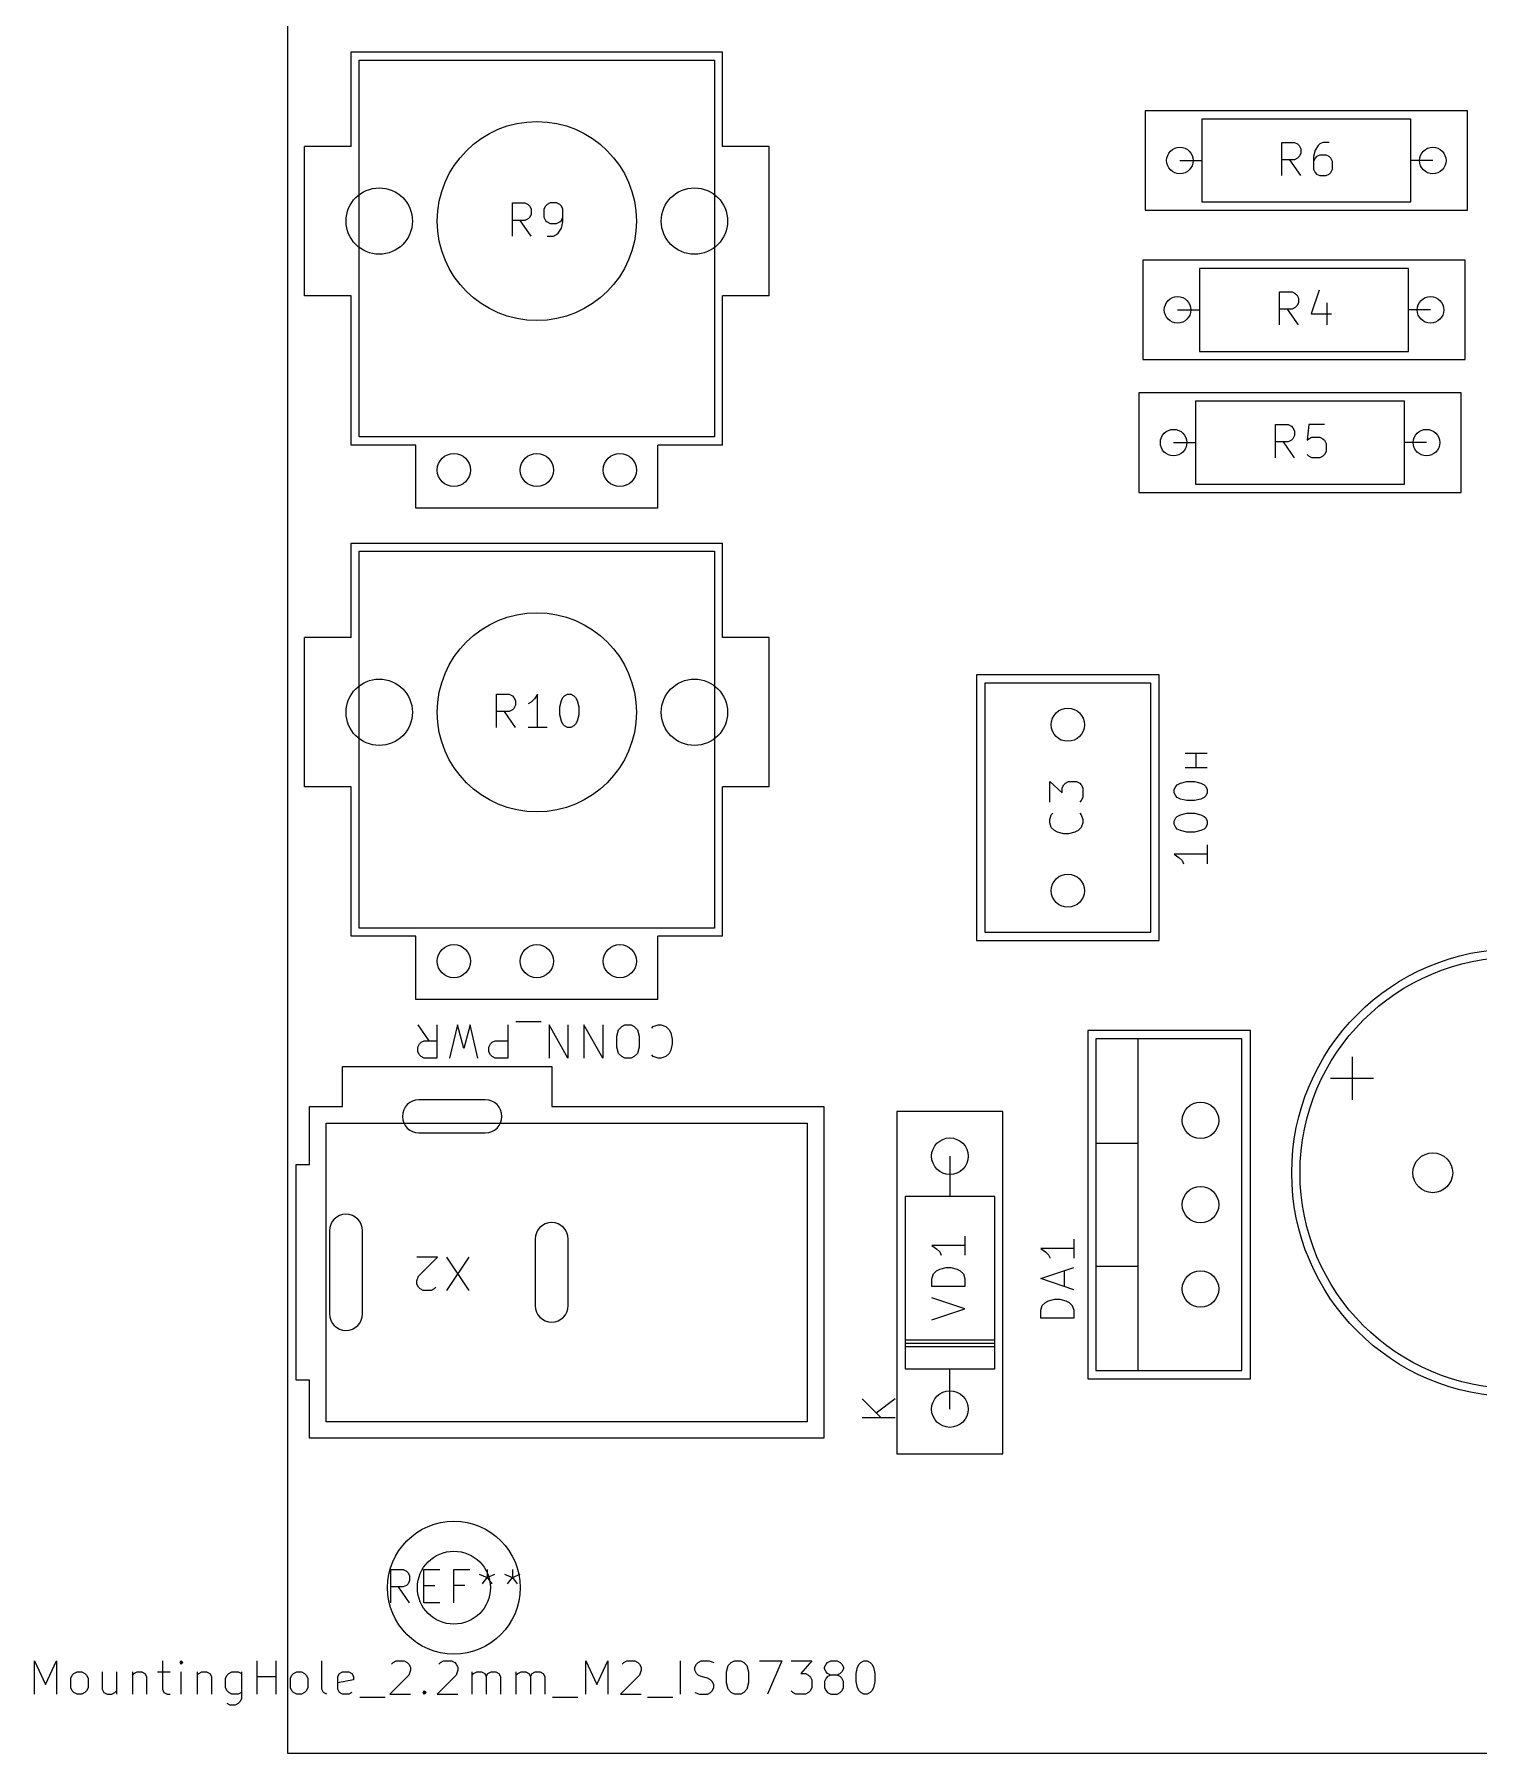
# Model space of a CAD drawing. Extents: x 112.1 to 207.4, y -185.2 to -95.2.
# Drawn here: x 112.1 to 155.6, y -185.2 to -133.4 of the extents above; entities that cross this region are included whole.
import ezdxf

# ---------------------------------------------------------------- set-up
doc = ezdxf.new("R2010")
doc.units = 0
doc.layers.add('BLACK', color=7, linetype='CONTINUOUS')

msp = doc.modelspace()

# ---------------------------------------------------------------- linework, layer by layer
at = {"layer": 'BLACK', "linetype": 'CONTINUOUS'}
for p, q in [((119.7556, -185.1644), (119.7556, -95.1644)), ((121.6556, -133.8894), (132.8556, -133.8894)), ((121.6556, -136.7394), (121.6556, -133.8894)), ((121.9056, -134.1394), (132.6056, -134.1394)), ((121.9056, -145.4894), (121.9056, -134.1394)), ((132.6056, -134.1394), (132.6056, -145.4894)), ((132.8556, -136.7394), (132.8556, -133.8894)), ((145.5856, -135.6644), (145.5856, -138.6644)), ((155.3056, -135.6644), (145.5856, -135.6644)), ((155.3056, -138.6644), (155.3056, -135.6644)), ((147.2956, -135.9144), (147.2956, -138.4144)), ((153.5956, -135.9144), (147.2956, -135.9144)), ((153.5956, -138.4144), (153.5956, -135.9144)), ((120.2556, -141.2394), (120.2556, -136.7394)), ((121.6556, -136.7394), (120.2556, -136.7394)), ((134.2556, -136.7394), (132.8556, -136.7394)), ((134.2556, -141.2394), (134.2556, -136.7394)), ((149.707505, -137.619219), (149.707505, -136.619219)), ((149.707505, -136.619219), (150.088457, -136.619219)), ((150.088457, -136.619219), (150.183695, -136.666838)), ((150.183695, -136.666838), (150.231314, -136.714457)), ((150.231314, -136.714457), (150.278933, -136.809695)), ((150.802743, -136.714457), (150.707505, -136.857314)), ((150.850362, -136.666838), (150.802743, -136.714457)), ((150.9456, -136.619219), (150.850362, -136.666838)), ((151.136076, -136.619219), (150.9456, -136.619219)), ((146.6356, -137.1644), (147.2956, -137.1644)), ((150.088457, -137.143028), (149.707505, -137.143028)), ((150.278933, -137.619219), (149.9456, -137.143028)), ((150.183695, -137.095409), (150.088457, -137.143028)), ((150.231314, -137.04779), (150.183695, -137.095409)), ((150.278933, -136.952552), (150.231314, -137.04779)), ((150.278933, -136.809695), (150.278933, -136.952552)), ((150.707505, -136.857314), (150.659886, -137.04779)), ((150.659886, -137.04779), (150.659886, -137.428742)), ((150.707505, -137.095409), (150.659886, -137.190647)), ((150.755124, -137.04779), (150.707505, -137.095409)), ((150.850362, -137.000171), (150.755124, -137.04779)), ((151.040838, -137.000171), (150.850362, -137.000171)), ((151.136076, -137.04779), (151.040838, -137.000171)), ((151.183695, -137.095409), (151.136076, -137.04779)), ((151.231314, -137.190647), (151.183695, -137.095409)), ((151.231314, -137.428742), (151.231314, -137.190647)), ((154.2556, -137.1644), (153.5956, -137.1644)), ((150.659886, -137.428742), (150.707505, -137.52398)), ((150.707505, -137.52398), (150.755124, -137.5716)), ((150.755124, -137.5716), (150.850362, -137.619219)), ((150.850362, -137.619219), (151.040838, -137.619219)), ((151.040838, -137.619219), (151.136076, -137.5716)), ((151.136076, -137.5716), (151.183695, -137.52398)), ((151.183695, -137.52398), (151.231314, -137.428742)), ((126.517505, -139.444219), (126.517505, -138.444219)), ((126.517505, -138.444219), (126.898457, -138.444219)), ((126.898457, -138.444219), (126.993695, -138.491838)), ((126.993695, -138.491838), (127.041314, -138.539457)), ((127.041314, -138.539457), (127.088933, -138.634695)), ((127.088933, -138.777552), (127.041314, -138.87279)), ((127.088933, -138.634695), (127.088933, -138.777552)), ((127.517505, -138.539457), (127.469886, -138.634695)), ((127.469886, -138.634695), (127.469886, -138.87279)), ((127.565124, -138.491838), (127.517505, -138.539457)), ((127.660362, -138.444219), (127.565124, -138.491838)), ((127.850838, -138.444219), (127.660362, -138.444219)), ((127.946076, -138.491838), (127.850838, -138.444219)), ((127.993695, -138.539457), (127.946076, -138.491838)), ((128.041314, -138.634695), (127.993695, -138.539457)), ((128.041314, -139.015647), (128.041314, -138.634695)), ((145.5856, -138.6644), (155.3056, -138.6644)), ((147.2956, -138.4144), (153.5956, -138.4144)), ((126.898457, -138.968028), (126.517505, -138.968028)), ((127.088933, -139.444219), (126.7556, -138.968028)), ((126.993695, -138.920409), (126.898457, -138.968028)), ((127.041314, -138.87279), (126.993695, -138.920409)), ((127.469886, -138.87279), (127.517505, -138.968028)), ((127.517505, -138.968028), (127.565124, -139.015647)), ((127.565124, -139.015647), (127.660362, -139.063266)), ((127.660362, -139.063266), (127.850838, -139.063266)), ((127.850838, -139.063266), (127.946076, -139.015647)), ((127.898457, -139.34898), (127.993695, -139.206123)), ((127.946076, -139.015647), (127.993695, -138.968028)), ((127.993695, -138.968028), (128.041314, -138.87279)), ((127.993695, -139.206123), (128.041314, -139.015647)), ((127.565124, -139.444219), (127.7556, -139.444219)), ((127.7556, -139.444219), (127.850838, -139.3966)), ((127.850838, -139.3966), (127.898457, -139.34898)), ((145.5156, -140.1644), (145.5156, -143.1644)), ((155.2356, -140.1644), (145.5156, -140.1644)), ((155.2356, -143.1644), (155.2356, -140.1644)), ((147.2256, -140.4144), (147.2256, -142.9144)), ((153.5256, -140.4144), (147.2256, -140.4144)), ((153.5256, -142.9144), (153.5256, -140.4144)), ((121.6556, -141.2394), (120.2556, -141.2394)), ((121.6556, -145.7394), (121.6556, -141.2394)), ((132.8556, -145.7394), (132.8556, -141.2394)), ((134.2556, -141.2394), (132.8556, -141.2394)), ((149.637505, -142.119219), (149.637505, -141.119219)), ((149.637505, -141.119219), (150.018457, -141.119219)), ((150.018457, -141.119219), (150.113695, -141.166838)), ((150.113695, -141.166838), (150.161314, -141.214457)), ((150.161314, -141.214457), (150.208933, -141.309695)), ((150.208933, -141.309695), (150.208933, -141.452552)), ((150.827981, -141.0716), (150.589886, -141.785885)), ((146.5656, -141.6644), (147.2256, -141.6644)), ((150.018457, -141.643028), (149.637505, -141.643028)), ((150.208933, -142.119219), (149.8756, -141.643028)), ((150.113695, -141.595409), (150.018457, -141.643028)), ((150.161314, -141.54779), (150.113695, -141.595409)), ((150.208933, -141.452552), (150.161314, -141.54779)), ((150.589886, -141.785885), (151.208933, -141.785885)), ((151.066076, -141.452552), (151.066076, -142.119219)), ((154.1856, -141.6644), (153.5256, -141.6644)), ((147.2256, -142.9144), (153.5256, -142.9144)), ((145.5156, -143.1644), (155.2356, -143.1644)), ((145.3956, -144.1644), (145.3956, -147.1644)), ((155.1156, -144.1644), (145.3956, -144.1644)), ((147.1056, -144.4144), (147.1056, -146.9144)), ((153.4056, -144.4144), (147.1056, -144.4144)), ((153.4056, -146.9144), (153.4056, -144.4144)), ((155.1156, -147.1644), (155.1156, -144.1644)), ((132.6056, -145.4894), (121.9056, -145.4894)), ((149.517505, -146.119219), (149.517505, -145.119219)), ((149.517505, -145.119219), (149.898457, -145.119219)), ((149.898457, -145.119219), (149.993695, -145.166838)), ((149.993695, -145.166838), (150.041314, -145.214457)), ((150.041314, -145.54779), (149.993695, -145.595409)), ((150.041314, -145.214457), (150.088933, -145.309695)), ((150.088933, -145.452552), (150.041314, -145.54779)), ((150.088933, -145.309695), (150.088933, -145.452552)), ((150.517505, -145.119219), (150.469886, -145.595409)), ((150.469886, -145.595409), (150.517505, -145.54779)), ((150.993695, -145.119219), (150.517505, -145.119219)), ((150.517505, -145.54779), (150.612743, -145.500171)), ((150.612743, -145.500171), (150.850838, -145.500171)), ((150.850838, -145.500171), (150.946076, -145.54779)), ((150.946076, -145.54779), (150.993695, -145.595409)), ((123.6056, -145.7394), (121.6556, -145.7394)), ((123.6056, -147.6394), (123.6056, -145.7394)), ((130.9056, -147.6394), (130.9056, -145.7394)), ((132.8556, -145.7394), (130.9056, -145.7394)), ((146.4456, -145.6644), (147.1056, -145.6644)), ((149.898457, -145.643028), (149.517505, -145.643028)), ((150.088933, -146.119219), (149.7556, -145.643028)), ((149.993695, -145.595409), (149.898457, -145.643028)), ((150.517505, -146.0716), (150.469886, -146.02398)), ((150.612743, -146.119219), (150.517505, -146.0716)), ((150.946076, -146.0716), (150.850838, -146.119219)), ((150.993695, -146.02398), (150.946076, -146.0716)), ((150.993695, -145.595409), (151.041314, -145.690647)), ((151.041314, -145.928742), (150.993695, -146.02398)), ((151.041314, -145.690647), (151.041314, -145.928742)), ((154.0656, -145.6644), (153.4056, -145.6644)), ((150.850838, -146.119219), (150.612743, -146.119219)), ((147.1056, -146.9144), (153.4056, -146.9144)), ((145.3956, -147.1644), (155.1156, -147.1644)), ((130.9056, -147.6394), (123.6056, -147.6394)), ((121.6556, -148.6894), (132.8556, -148.6894)), ((121.6556, -151.5394), (121.6556, -148.6894)), ((121.9056, -148.9394), (132.6056, -148.9394)), ((121.9056, -160.2894), (121.9056, -148.9394)), ((132.6056, -148.9394), (132.6056, -160.2894)), ((132.8556, -151.5394), (132.8556, -148.6894)), ((120.2556, -156.0394), (120.2556, -151.5394)), ((121.6556, -151.5394), (120.2556, -151.5394)), ((134.2556, -151.5394), (132.8556, -151.5394)), ((134.2556, -156.0394), (134.2556, -151.5394)), ((140.5056, -152.6644), (140.5056, -160.6644)), ((146.0056, -152.6644), (140.5056, -152.6644)), ((146.0056, -160.6644), (146.0056, -152.6644)), ((126.041314, -154.244219), (126.041314, -153.244219)), ((126.041314, -153.244219), (126.422266, -153.244219)), ((126.422266, -153.244219), (126.517504, -153.291838)), ((126.517504, -153.291838), (126.565123, -153.339457)), ((127.279409, -153.244219), (127.184171, -153.387076)), ((127.279409, -154.244219), (127.279409, -153.244219)), ((128.041314, -153.339457), (128.088933, -153.291838)), ((128.088933, -153.291838), (128.184171, -153.244219)), ((128.184171, -153.244219), (128.279409, -153.244219)), ((128.279409, -153.244219), (128.374647, -153.291838)), ((128.374647, -153.291838), (128.422266, -153.339457)), ((140.7556, -152.9144), (140.7556, -160.4144)), ((145.7556, -152.9144), (140.7556, -152.9144)), ((145.7556, -160.4144), (145.7556, -152.9144)), ((126.422266, -153.768028), (126.041314, -153.768028)), ((126.612742, -154.244219), (126.279409, -153.768028)), ((126.517504, -153.720409), (126.422266, -153.768028)), ((126.565123, -153.67279), (126.517504, -153.720409)), ((126.565123, -153.339457), (126.612742, -153.434695)), ((126.612742, -153.577552), (126.565123, -153.67279)), ((126.612742, -153.434695), (126.612742, -153.577552)), ((127.088933, -153.482314), (126.993695, -153.529933)), ((127.184171, -153.387076), (127.088933, -153.482314)), ((127.946076, -153.625171), (127.993695, -153.434695)), ((127.946076, -153.863266), (127.946076, -153.625171)), ((127.993695, -153.434695), (128.041314, -153.339457)), ((128.422266, -153.339457), (128.469885, -153.434695)), ((128.469885, -153.434695), (128.517504, -153.625171)), ((128.517504, -153.625171), (128.517504, -153.863266)), ((127.565123, -154.244219), (126.993695, -154.244219)), ((127.993695, -154.053742), (127.946076, -153.863266)), ((128.041314, -154.14898), (127.993695, -154.053742)), ((128.088933, -154.1966), (128.041314, -154.14898)), ((128.184171, -154.244219), (128.088933, -154.1966)), ((128.279409, -154.244219), (128.184171, -154.244219)), ((128.374647, -154.1966), (128.279409, -154.244219)), ((128.422266, -154.14898), (128.374647, -154.1966)), ((128.469885, -154.053742), (128.422266, -154.14898)), ((128.517504, -153.863266), (128.469885, -154.053742)), ((146.793752, -155.021542), (147.460419, -155.021542)), ((147.127085, -155.450113), (147.127085, -155.021542)), ((142.710419, -156.497732), (142.710419, -155.878685)), ((142.710419, -155.878685), (143.091371, -156.212018)), ((143.186609, -155.926304), (143.281847, -155.878685)), ((143.281847, -155.878685), (143.519942, -155.878685)), ((143.519942, -155.878685), (143.61518, -155.926304)), ((146.650895, -155.926304), (146.841371, -155.878685)), ((146.793752, -155.450113), (147.460419, -155.450113)), ((146.841371, -155.878685), (147.079466, -155.878685)), ((147.079466, -155.878685), (147.269942, -155.926304)), ((121.6556, -156.0394), (120.2556, -156.0394)), ((121.6556, -160.5394), (121.6556, -156.0394)), ((132.8556, -160.5394), (132.8556, -156.0394)), ((134.2556, -156.0394), (132.8556, -156.0394)), ((143.091371, -156.069161), (143.13899, -155.973923)), ((143.091371, -156.212018), (143.091371, -156.069161)), ((143.13899, -155.973923), (143.186609, -155.926304)), ((143.61518, -155.926304), (143.6628, -155.973923)), ((143.6628, -155.973923), (143.710419, -156.069161)), ((143.710419, -156.354875), (143.6628, -156.450113)), ((143.710419, -156.069161), (143.710419, -156.354875)), ((146.460419, -156.11678), (146.508038, -156.021542)), ((146.460419, -156.212018), (146.460419, -156.11678)), ((146.508038, -156.307256), (146.460419, -156.212018)), ((146.508038, -156.021542), (146.555657, -155.973923)), ((146.555657, -156.354875), (146.508038, -156.307256)), ((146.555657, -155.973923), (146.650895, -155.926304)), ((146.650895, -156.402494), (146.555657, -156.354875)), ((146.841371, -156.450113), (146.650895, -156.402494)), ((147.269942, -156.402494), (147.079466, -156.450113)), ((147.269942, -155.926304), (147.36518, -155.973923)), ((147.36518, -156.354875), (147.269942, -156.402494)), ((147.36518, -155.973923), (147.4128, -156.021542)), ((147.4128, -156.307256), (147.36518, -156.354875)), ((147.4128, -156.021542), (147.460419, -156.11678)), ((147.460419, -156.212018), (147.4128, -156.307256)), ((147.460419, -156.11678), (147.460419, -156.212018)), ((142.710419, -157.021542), (142.758038, -156.878685)), ((142.758038, -156.878685), (142.805657, -156.831066)), ((143.6628, -156.450113), (143.61518, -156.497732)), ((143.61518, -156.831066), (143.6628, -156.878685)), ((143.6628, -156.878685), (143.710419, -157.021542)), ((146.508038, -156.973923), (146.555657, -156.926304)), ((146.555657, -156.926304), (146.650895, -156.878685)), ((146.650895, -156.878685), (146.841371, -156.831066)), ((147.079466, -156.450113), (146.841371, -156.450113)), ((146.841371, -156.831066), (147.079466, -156.831066)), ((147.079466, -156.831066), (147.269942, -156.878685)), ((147.269942, -156.878685), (147.36518, -156.926304)), ((147.36518, -156.926304), (147.4128, -156.973923)), ((142.710419, -157.11678), (142.710419, -157.021542)), ((142.758038, -157.259637), (142.710419, -157.11678)), ((142.853276, -157.354875), (142.758038, -157.259637)), ((142.948514, -157.402494), (142.853276, -157.354875)), ((143.13899, -157.450113), (142.948514, -157.402494)), ((143.281847, -157.450113), (143.13899, -157.450113)), ((143.472323, -157.402494), (143.281847, -157.450113)), ((143.567561, -157.354875), (143.472323, -157.402494)), ((143.6628, -157.259637), (143.567561, -157.354875)), ((143.710419, -157.11678), (143.6628, -157.259637)), ((143.710419, -157.021542), (143.710419, -157.11678)), ((146.460419, -157.069161), (146.508038, -156.973923)), ((146.460419, -157.164399), (146.460419, -157.069161)), ((146.508038, -157.259637), (146.460419, -157.164399)), ((146.555657, -157.307256), (146.508038, -157.259637)), ((146.650895, -157.354875), (146.555657, -157.307256)), ((146.841371, -157.402494), (146.650895, -157.354875)), ((147.079466, -157.402494), (146.841371, -157.402494)), ((147.269942, -157.354875), (147.079466, -157.402494)), ((147.36518, -157.307256), (147.269942, -157.354875)), ((147.4128, -157.259637), (147.36518, -157.307256)), ((147.4128, -156.973923), (147.460419, -157.069161)), ((147.460419, -157.164399), (147.4128, -157.259637)), ((147.460419, -157.069161), (147.460419, -157.164399)), ((147.460419, -157.783447), (147.460419, -158.354875)), ((147.460419, -158.069161), (146.460419, -158.069161)), ((146.460419, -158.069161), (146.603276, -158.164399)), ((146.603276, -158.164399), (146.698514, -158.259637)), ((146.698514, -158.259637), (146.746133, -158.354875)), ((123.6056, -160.5394), (121.6556, -160.5394)), ((132.6056, -160.2894), (121.9056, -160.2894)), ((123.6056, -162.4394), (123.6056, -160.5394)), ((130.9056, -162.4394), (130.9056, -160.5394)), ((132.8556, -160.5394), (130.9056, -160.5394)), ((140.7556, -160.4144), (145.7556, -160.4144)), ((140.5056, -160.6644), (146.0056, -160.6644)), ((130.9056, -162.4394), (123.6056, -162.4394)), ((127.383952, -163.114342), (126.622047, -163.114342)), ((123.669666, -163.20958), (124.002999, -163.685771)), ((123.764904, -163.73339), (123.860142, -163.685771)), ((123.860142, -163.685771), (124.241094, -163.685771)), ((124.241094, -163.20958), (124.241094, -164.20958)), ((124.860142, -163.20958), (124.622047, -164.20958)), ((125.050618, -163.923866), (124.860142, -163.20958)), ((125.241094, -163.20958), (125.050618, -163.923866)), ((125.479189, -164.20958), (125.241094, -163.20958)), ((125.907761, -163.73339), (126.002999, -163.685771)), ((126.002999, -163.685771), (126.383951, -163.685771)), ((126.383951, -163.20958), (126.383951, -164.20958)), ((128.193475, -164.20958), (127.622047, -163.20958)), ((127.622047, -163.20958), (127.622047, -164.20958)), ((128.193475, -163.20958), (128.193475, -164.20958)), ((129.241094, -164.20958), (128.669666, -163.20958)), ((128.669666, -163.20958), (128.669666, -164.20958)), ((129.241094, -163.20958), (129.241094, -164.20958)), ((129.669666, -163.542914), (129.717285, -163.352438)), ((129.669666, -163.876247), (129.669666, -163.542914)), ((129.717285, -163.352438), (129.812523, -163.2572)), ((129.812523, -163.2572), (129.907761, -163.20958)), ((129.907761, -163.20958), (130.098237, -163.20958)), ((130.098237, -163.20958), (130.193475, -163.2572)), ((130.193475, -163.2572), (130.288713, -163.352438)), ((130.288713, -163.352438), (130.336332, -163.542914)), ((130.336332, -163.542914), (130.336332, -163.876247)), ((130.717285, -163.304819), (130.764904, -163.2572)), ((130.764904, -163.2572), (130.907761, -163.20958)), ((130.907761, -163.20958), (131.002999, -163.20958)), ((131.002999, -163.20958), (131.145856, -163.2572)), ((131.145856, -163.2572), (131.241094, -163.352438)), ((131.241094, -163.352438), (131.288713, -163.447676)), ((131.288713, -163.447676), (131.336332, -163.638152)), ((131.336332, -163.638152), (131.336332, -163.781009)), ((143.8556, -163.3744), (143.8556, -173.8744)), ((148.7656, -163.3744), (143.8556, -163.3744)), ((144.1056, -163.6244), (144.1056, -173.6244)), ((148.5056, -163.6244), (144.1056, -163.6244)), ((145.3756, -173.6244), (145.3756, -163.6244)), ((148.5056, -173.6244), (148.5056, -163.6244)), ((148.7656, -173.8744), (148.7656, -163.3744)), ((123.669666, -163.876247), (123.717285, -163.781009)), ((123.669666, -164.019104), (123.669666, -163.876247)), ((123.717285, -164.114342), (123.669666, -164.019104)), ((123.717285, -163.781009), (123.764904, -163.73339)), ((123.764904, -164.161961), (123.717285, -164.114342)), ((123.860142, -164.20958), (123.764904, -164.161961)), ((125.812523, -163.876247), (125.860142, -163.781009)), ((125.812523, -164.019104), (125.812523, -163.876247)), ((125.860142, -164.114342), (125.812523, -164.019104)), ((125.860142, -163.781009), (125.907761, -163.73339)), ((125.907761, -164.161961), (125.860142, -164.114342)), ((126.002999, -164.20958), (125.907761, -164.161961)), ((129.717285, -164.066723), (129.669666, -163.876247)), ((129.812523, -164.161961), (129.717285, -164.066723)), ((129.907761, -164.20958), (129.812523, -164.161961)), ((130.193475, -164.161961), (130.098237, -164.20958)), ((130.288713, -164.066723), (130.193475, -164.161961)), ((130.336332, -163.876247), (130.288713, -164.066723)), ((130.764904, -164.161961), (130.717285, -164.114342)), ((130.907761, -164.20958), (130.764904, -164.161961)), ((131.145856, -164.161961), (131.002999, -164.20958)), ((131.241094, -164.066723), (131.145856, -164.161961)), ((131.288713, -163.971485), (131.241094, -164.066723)), ((131.336332, -163.781009), (131.288713, -163.971485)), ((151.823585, -164.1669), (151.823585, -165.4669)), ((121.403, -164.4644), (127.703, -164.4644)), ((121.403, -165.6644), (121.403, -164.4644)), ((124.241094, -164.20958), (123.860142, -164.20958)), ((126.383951, -164.20958), (126.002999, -164.20958)), ((127.703, -164.4644), (127.703, -165.6644)), ((130.098237, -164.20958), (129.907761, -164.20958)), ((131.002999, -164.20958), (130.907761, -164.20958)), ((151.173585, -164.8169), (152.473585, -164.8169)), ((120.403, -165.6644), (121.403, -165.6644)), ((120.403, -167.4144), (120.403, -165.6644)), ((125.703, -165.4644), (123.703, -165.4644)), ((125.703, -165.4644), (123.703, -165.4644)), ((125.703, -165.4644), (123.703, -165.4644)), ((127.703, -165.6644), (135.903, -165.6644)), ((135.903, -165.6644), (135.903, -175.6644)), ((120.903, -175.1644), (120.903, -166.1644)), ((120.903, -166.1644), (135.403, -166.1644)), ((135.403, -166.1644), (135.403, -175.1644)), ((138.103, -165.8144), (138.103, -176.1344)), ((141.303, -165.8144), (138.103, -165.8144)), ((141.303, -176.1344), (141.303, -165.8144)), ((123.703, -166.4644), (125.703, -166.4644)), ((123.703, -166.4644), (125.703, -166.4644)), ((123.703, -166.4644), (125.703, -166.4644)), ((144.1056, -166.7744), (145.3756, -166.7744)), ((139.703, -167.1644), (139.703, -168.3744)), ((120.003, -167.4144), (120.403, -167.4144)), ((120.003, -173.9144), (120.003, -167.4144)), ((138.353, -168.3744), (138.353, -173.5744)), ((141.053, -168.3744), (138.353, -168.3744)), ((141.053, -173.5744), (141.053, -168.3744)), ((121.003, -169.4144), (121.003, -171.9144)), ((121.003, -169.4144), (121.003, -171.9144)), ((121.003, -169.4144), (121.003, -171.9144)), ((122.003, -171.9144), (122.003, -169.4144)), ((122.003, -171.9144), (122.003, -169.4144)), ((122.003, -171.9144), (122.003, -169.4144)), ((127.203, -169.6644), (127.203, -171.6644)), ((127.203, -169.6644), (127.203, -171.6644)), ((127.203, -169.6644), (127.203, -171.6644)), ((128.203, -171.6644), (128.203, -169.6644)), ((128.203, -171.6644), (128.203, -169.6644)), ((128.203, -171.6644), (128.203, -169.6644)), ((140.157819, -169.855828), (139.157819, -169.855828)), ((139.157819, -169.855828), (139.300676, -169.951066)), ((140.157819, -169.570114), (140.157819, -170.141542)), ((143.440419, -169.662714), (143.440419, -170.234142)), ((124.260142, -170.20958), (123.641095, -170.20958)), ((123.688714, -170.781009), (124.260142, -170.20958)), ((125.212523, -171.20958), (124.545857, -170.20958)), ((124.545857, -171.20958), (125.212523, -170.20958)), ((139.300676, -169.951066), (139.395914, -170.046304)), ((139.395914, -170.046304), (139.443533, -170.141542)), ((143.440419, -169.948428), (142.440419, -169.948428)), ((142.440419, -169.948428), (142.583276, -170.043666)), ((142.583276, -170.043666), (142.678514, -170.138904)), ((142.678514, -170.138904), (142.726133, -170.234142)), ((123.641095, -170.923866), (123.688714, -170.781009)), ((123.641095, -171.019104), (123.641095, -170.923866)), ((139.157819, -170.855828), (139.205438, -170.712971)), ((139.157819, -171.093923), (139.157819, -170.855828)), ((139.205438, -170.712971), (139.300676, -170.617733)), ((139.300676, -170.617733), (139.395914, -170.570114)), ((139.395914, -170.570114), (139.58639, -170.522495)), ((139.58639, -170.522495), (139.729247, -170.522495)), ((139.729247, -170.522495), (139.919723, -170.570114)), ((139.919723, -170.570114), (140.014961, -170.617733)), ((140.014961, -170.617733), (140.1102, -170.712971)), ((140.1102, -170.712971), (140.157819, -170.855828)), ((140.157819, -170.855828), (140.157819, -171.093923)), ((142.440419, -170.85319), (143.440419, -170.519857)), ((143.440419, -171.186523), (142.440419, -170.85319)), ((143.154704, -171.091285), (143.154704, -170.615095)), ((144.1056, -170.4744), (145.3756, -170.4744)), ((123.688714, -171.114342), (123.641095, -171.019104)), ((123.736333, -171.161961), (123.688714, -171.114342)), ((123.831571, -171.20958), (123.736333, -171.161961)), ((124.069666, -171.20958), (123.831571, -171.20958)), ((124.164904, -171.161961), (124.069666, -171.20958)), ((124.212523, -171.114342), (124.164904, -171.161961)), ((140.157819, -171.093923), (139.157819, -171.093923)), ((140.157819, -171.76059), (139.157819, -171.427257)), ((139.157819, -172.093923), (140.157819, -171.76059)), ((142.440419, -171.805571), (142.488038, -171.662714)), ((142.440419, -172.043666), (142.440419, -171.805571)), ((142.488038, -171.662714), (142.583276, -171.567476)), ((142.583276, -171.567476), (142.678514, -171.519857)), ((142.678514, -171.519857), (142.86899, -171.472238)), ((142.86899, -171.472238), (143.011847, -171.472238)), ((143.011847, -171.472238), (143.202323, -171.519857)), ((143.202323, -171.519857), (143.297561, -171.567476)), ((143.297561, -171.567476), (143.3928, -171.662714)), ((143.3928, -171.662714), (143.440419, -171.805571)), ((143.440419, -171.805571), (143.440419, -172.043666)), ((143.440419, -172.043666), (142.440419, -172.043666)), ((138.353, -172.6944), (141.053, -172.6944)), ((138.353, -172.7944), (141.053, -172.7944)), ((138.353, -172.8944), (141.053, -172.8944)), ((120.403, -173.9144), (120.003, -173.9144)), ((120.403, -175.6644), (120.403, -173.9144)), ((138.353, -173.5744), (141.053, -173.5744)), ((139.703, -174.7844), (139.703, -173.5744)), ((143.8556, -173.8744), (148.7656, -173.8744)), ((144.1056, -173.6244), (148.5056, -173.6244)), ((137.057819, -174.474876), (137.629247, -175.046304)), ((138.057819, -174.474876), (137.48639, -174.903447)), ((138.057819, -175.046304), (137.057819, -175.046304)), ((135.403, -175.1644), (120.903, -175.1644)), ((135.903, -175.6644), (120.403, -175.6644)), ((138.103, -176.1344), (141.303, -176.1344)), ((122.850838, -180.619219), (122.850838, -179.619219)), ((122.850838, -179.619219), (123.23179, -179.619219)), ((123.23179, -179.619219), (123.327028, -179.666838)), ((123.327028, -179.666838), (123.374647, -179.714457)), ((123.374647, -179.714457), (123.422266, -179.809695)), ((123.850838, -180.619219), (123.850838, -179.619219)), ((123.850838, -179.619219), (124.327028, -179.619219)), ((124.7556, -180.619219), (124.7556, -179.619219)), ((124.7556, -179.619219), (125.23179, -179.619219)), ((125.7556, -179.619219), (125.7556, -179.857314)), ((126.517505, -179.619219), (126.517505, -179.857314)), ((123.23179, -180.143028), (122.850838, -180.143028)), ((123.422266, -180.619219), (123.088933, -180.143028)), ((123.327028, -180.095409), (123.23179, -180.143028)), ((123.374647, -180.04779), (123.327028, -180.095409)), ((123.422266, -179.952552), (123.374647, -180.04779)), ((123.422266, -179.809695), (123.422266, -179.952552)), ((123.850838, -180.095409), (124.184171, -180.095409)), ((125.088933, -180.095409), (124.7556, -180.095409)), ((125.517505, -179.762076), (125.7556, -179.857314)), ((125.612743, -180.04779), (125.7556, -179.857314)), ((125.7556, -179.857314), (125.993695, -179.762076)), ((125.7556, -179.857314), (125.898457, -180.04779)), ((126.27941, -179.762076), (126.517505, -179.857314)), ((126.374648, -180.04779), (126.517505, -179.857314)), ((126.517505, -179.857314), (126.7556, -179.762076)), ((126.517505, -179.857314), (126.660362, -180.04779)), ((124.327028, -180.619219), (123.850838, -180.619219)), ((112.112743, -183.369219), (112.112743, -182.369219)), ((112.112743, -182.369219), (112.446076, -183.083504)), ((112.446076, -183.083504), (112.779409, -182.369219)), ((112.779409, -182.369219), (112.779409, -183.369219)), ((113.207981, -182.893028), (113.2556, -182.79779)), ((113.2556, -182.79779), (113.303219, -182.750171)), ((113.303219, -182.750171), (113.398457, -182.702552)), ((113.398457, -182.702552), (113.541314, -182.702552)), ((113.541314, -182.702552), (113.636552, -182.750171)), ((113.636552, -182.750171), (113.684171, -182.79779)), ((113.684171, -182.79779), (113.73179, -182.893028)), ((114.160362, -182.702552), (114.160362, -183.226361)), ((114.588933, -182.702552), (114.588933, -183.369219)), ((115.065124, -182.702552), (115.065124, -183.369219)), ((115.065124, -182.79779), (115.112743, -182.750171)), ((115.112743, -182.750171), (115.207981, -182.702552)), ((115.207981, -182.702552), (115.350838, -182.702552)), ((115.350838, -182.702552), (115.446076, -182.750171)), ((115.446076, -182.750171), (115.493695, -182.845409)), ((115.493695, -182.845409), (115.493695, -183.369219)), ((115.827029, -182.702552), (116.207981, -182.702552)), ((115.969886, -182.369219), (115.969886, -183.226361)), ((116.541315, -182.369219), (116.493696, -182.416838)), ((116.493696, -182.416838), (116.541315, -182.464457)), ((116.588934, -182.416838), (116.541315, -182.369219)), ((116.541315, -182.369219), (116.541315, -182.464457)), ((116.541315, -182.464457), (116.588934, -182.416838)), ((116.541315, -183.369219), (116.541315, -182.702552)), ((117.017505, -182.702552), (117.017505, -183.369219)), ((117.017505, -182.79779), (117.065124, -182.750171)), ((117.065124, -182.750171), (117.160362, -182.702552)), ((117.160362, -182.702552), (117.303219, -182.702552)), ((117.303219, -182.702552), (117.398457, -182.750171)), ((117.398457, -182.750171), (117.446076, -182.845409)), ((117.446076, -182.845409), (117.446076, -183.369219)), ((117.874648, -182.893028), (117.922267, -182.79779)), ((117.922267, -182.79779), (117.969886, -182.750171)), ((117.969886, -182.750171), (118.065124, -182.702552)), ((118.065124, -182.702552), (118.2556, -182.702552)), ((118.2556, -182.702552), (118.350838, -182.750171)), ((118.350838, -182.702552), (118.350838, -183.512076)), ((118.827029, -183.369219), (118.827029, -182.369219)), ((118.827029, -182.845409), (119.398457, -182.845409)), ((119.398457, -183.369219), (119.398457, -182.369219)), ((119.827029, -182.893028), (119.874648, -182.79779)), ((119.874648, -182.79779), (119.922267, -182.750171)), ((119.922267, -182.750171), (120.017505, -182.702552)), ((120.017505, -182.702552), (120.160362, -182.702552)), ((120.160362, -182.702552), (120.2556, -182.750171)), ((120.2556, -182.750171), (120.303219, -182.79779)), ((120.303219, -182.79779), (120.350838, -182.893028)), ((120.77941, -183.226361), (120.77941, -182.369219)), ((121.255601, -182.845409), (121.30322, -182.750171)), ((121.255601, -183.226361), (121.255601, -182.845409)), ((121.30322, -182.750171), (121.398458, -182.702552)), ((121.398458, -182.702552), (121.588934, -182.702552)), ((121.588934, -182.702552), (121.684172, -182.750171)), ((121.684172, -182.750171), (121.731791, -182.845409)), ((121.731791, -182.845409), (121.731791, -182.940647)), ((123.398458, -182.79779), (122.82703, -183.369219)), ((122.874649, -182.464457), (122.922268, -182.416838)), ((122.922268, -182.416838), (123.017506, -182.369219)), ((123.017506, -182.369219), (123.255601, -182.369219)), ((123.255601, -182.369219), (123.350839, -182.416838)), ((123.350839, -182.416838), (123.398458, -182.464457)), ((123.398458, -182.464457), (123.446077, -182.559695)), ((123.446077, -182.654933), (123.398458, -182.79779)), ((123.446077, -182.559695), (123.446077, -182.654933)), ((124.827029, -182.79779), (124.255601, -183.369219)), ((124.30322, -182.464457), (124.350839, -182.416838)), ((124.350839, -182.416838), (124.446077, -182.369219)), ((124.446077, -182.369219), (124.684172, -182.369219)), ((124.684172, -182.369219), (124.77941, -182.416838)), ((124.77941, -182.416838), (124.827029, -182.464457)), ((124.827029, -182.464457), (124.874648, -182.559695)), ((124.874648, -182.654933), (124.827029, -182.79779)), ((124.874648, -182.559695), (124.874648, -182.654933)), ((125.30322, -183.369219), (125.30322, -182.702552)), ((125.30322, -182.79779), (125.350839, -182.750171)), ((125.350839, -182.750171), (125.446077, -182.702552)), ((125.446077, -182.702552), (125.588934, -182.702552)), ((125.588934, -182.702552), (125.684172, -182.750171)), ((125.684172, -182.750171), (125.731791, -182.845409)), ((125.731791, -182.845409), (125.77941, -182.750171)), ((125.731791, -182.845409), (125.731791, -183.369219)), ((125.77941, -182.750171), (125.874648, -182.702552)), ((125.874648, -182.702552), (126.017505, -182.702552)), ((126.017505, -182.702552), (126.112744, -182.750171)), ((126.112744, -182.750171), (126.160363, -182.845409)), ((126.160363, -182.845409), (126.160363, -183.369219)), ((126.636553, -183.369219), (126.636553, -182.702552)), ((126.636553, -182.79779), (126.684172, -182.750171)), ((126.684172, -182.750171), (126.77941, -182.702552)), ((126.77941, -182.702552), (126.922267, -182.702552)), ((126.922267, -182.702552), (127.017505, -182.750171)), ((127.017505, -182.750171), (127.065124, -182.845409)), ((127.065124, -182.845409), (127.112743, -182.750171)), ((127.065124, -182.845409), (127.065124, -183.369219)), ((127.112743, -182.750171), (127.207981, -182.702552)), ((127.207981, -182.702552), (127.350838, -182.702552)), ((127.350838, -182.702552), (127.446077, -182.750171)), ((127.446077, -182.750171), (127.493696, -182.845409)), ((127.493696, -182.845409), (127.493696, -183.369219)), ((128.731791, -183.369219), (128.731791, -182.369219)), ((128.731791, -182.369219), (129.065124, -183.083504)), ((129.065124, -183.083504), (129.398457, -182.369219)), ((129.398457, -182.369219), (129.398457, -183.369219)), ((130.350838, -182.79779), (129.77941, -183.369219)), ((129.827029, -182.464457), (129.874648, -182.416838)), ((129.874648, -182.416838), (129.969886, -182.369219)), ((129.969886, -182.369219), (130.207981, -182.369219)), ((130.207981, -182.369219), (130.303219, -182.416838)), ((130.303219, -182.416838), (130.350838, -182.464457)), ((130.350838, -182.464457), (130.398457, -182.559695)), ((130.398457, -182.654933), (130.350838, -182.79779)), ((130.398457, -182.559695), (130.398457, -182.654933)), ((131.588934, -183.369219), (131.588934, -182.369219)), ((132.017505, -182.559695), (132.065124, -182.464457)), ((132.017505, -182.654933), (132.017505, -182.559695)), ((132.065124, -182.750171), (132.017505, -182.654933)), ((132.065124, -182.464457), (132.112743, -182.416838)), ((132.112743, -182.79779), (132.065124, -182.750171)), ((132.112743, -182.416838), (132.207981, -182.369219)), ((132.207981, -182.845409), (132.112743, -182.79779)), ((132.207981, -182.369219), (132.446076, -182.369219)), ((132.398457, -182.893028), (132.207981, -182.845409)), ((132.446076, -182.369219), (132.588933, -182.416838)), ((132.969886, -182.702552), (133.017505, -182.512076)), ((132.969886, -183.035885), (132.969886, -182.702552)), ((133.017505, -182.512076), (133.112743, -182.416838)), ((133.112743, -182.416838), (133.207981, -182.369219)), ((133.207981, -182.369219), (133.398457, -182.369219)), ((133.398457, -182.369219), (133.493695, -182.416838)), ((133.493695, -182.416838), (133.588933, -182.512076)), ((133.588933, -182.512076), (133.636552, -182.702552)), ((133.636552, -182.702552), (133.636552, -183.035885)), ((133.969886, -182.369219), (134.636552, -182.369219)), ((134.636552, -182.369219), (134.207981, -183.369219)), ((134.922267, -182.369219), (135.541314, -182.369219)), ((135.541314, -182.369219), (135.207981, -182.750171)), ((135.207981, -182.750171), (135.350838, -182.750171)), ((135.350838, -182.750171), (135.446076, -182.79779)), ((135.446076, -182.79779), (135.493695, -182.845409)), ((135.493695, -182.845409), (135.541314, -182.940647)), ((135.922267, -182.559695), (135.969886, -182.464457)), ((135.922267, -182.607314), (135.922267, -182.559695)), ((135.969886, -182.702552), (135.922267, -182.607314)), ((135.969886, -182.464457), (136.017505, -182.416838)), ((136.017505, -182.750171), (135.969886, -182.702552)), ((136.017505, -182.845409), (135.969886, -182.893028)), ((136.017505, -182.416838), (136.112743, -182.369219)), ((136.112743, -182.79779), (136.017505, -182.750171)), ((136.112743, -182.79779), (136.017505, -182.845409)), ((136.112743, -182.369219), (136.303219, -182.369219)), ((136.303219, -182.79779), (136.112743, -182.79779)), ((136.303219, -182.369219), (136.398457, -182.416838)), ((136.398457, -182.750171), (136.303219, -182.79779)), ((136.398457, -182.845409), (136.303219, -182.79779)), ((136.398457, -182.416838), (136.446076, -182.464457)), ((136.446076, -182.702552), (136.398457, -182.750171)), ((136.446076, -182.893028), (136.398457, -182.845409)), ((136.446076, -182.464457), (136.493695, -182.559695)), ((136.493695, -182.607314), (136.446076, -182.702552)), ((136.493695, -182.559695), (136.493695, -182.607314)), ((136.874648, -182.750171), (136.922267, -182.559695)), ((136.874648, -182.988266), (136.874648, -182.750171)), ((136.922267, -182.559695), (136.969886, -182.464457)), ((136.969886, -182.464457), (137.017505, -182.416838)), ((137.017505, -182.416838), (137.112743, -182.369219)), ((137.112743, -182.369219), (137.207981, -182.369219)), ((137.207981, -182.369219), (137.303219, -182.416838)), ((137.303219, -182.416838), (137.350838, -182.464457)), ((137.350838, -182.464457), (137.398457, -182.559695)), ((137.398457, -182.559695), (137.446076, -182.750171)), ((137.446076, -182.750171), (137.446076, -182.988266)), ((113.207981, -183.178742), (113.207981, -182.893028)), ((113.2556, -183.27398), (113.207981, -183.178742)), ((113.303219, -183.3216), (113.2556, -183.27398)), ((113.398457, -183.369219), (113.303219, -183.3216)), ((113.541314, -183.369219), (113.398457, -183.369219)), ((113.636552, -183.3216), (113.541314, -183.369219)), ((113.684171, -183.27398), (113.636552, -183.3216)), ((113.73179, -183.178742), (113.684171, -183.27398)), ((113.73179, -182.893028), (113.73179, -183.178742)), ((114.160362, -183.226361), (114.207981, -183.3216)), ((114.207981, -183.3216), (114.303219, -183.369219)), ((114.303219, -183.369219), (114.446076, -183.369219)), ((114.446076, -183.369219), (114.541314, -183.3216)), ((114.541314, -183.3216), (114.588933, -183.27398)), ((115.969886, -183.226361), (116.017505, -183.3216)), ((116.017505, -183.3216), (116.112743, -183.369219)), ((116.112743, -183.369219), (116.207981, -183.369219)), ((117.874648, -183.178742), (117.874648, -182.893028)), ((117.922267, -183.27398), (117.874648, -183.178742)), ((117.969886, -183.3216), (117.922267, -183.27398)), ((118.065124, -183.369219), (117.969886, -183.3216)), ((118.2556, -183.369219), (118.065124, -183.369219)), ((118.350838, -183.3216), (118.2556, -183.369219)), ((119.827029, -183.178742), (119.827029, -182.893028)), ((119.874648, -183.27398), (119.827029, -183.178742)), ((119.922267, -183.3216), (119.874648, -183.27398)), ((120.017505, -183.369219), (119.922267, -183.3216)), ((120.160362, -183.369219), (120.017505, -183.369219)), ((120.2556, -183.3216), (120.160362, -183.369219)), ((120.303219, -183.27398), (120.2556, -183.3216)), ((120.350838, -183.178742), (120.303219, -183.27398)), ((120.350838, -182.893028), (120.350838, -183.178742)), ((120.827029, -183.3216), (120.77941, -183.226361)), ((120.922267, -183.369219), (120.827029, -183.3216)), ((121.731791, -182.940647), (121.255601, -183.035885)), ((121.30322, -183.3216), (121.255601, -183.226361)), ((121.398458, -183.369219), (121.30322, -183.3216)), ((121.588934, -183.369219), (121.398458, -183.369219)), ((121.684172, -183.3216), (121.588934, -183.369219)), ((122.82703, -183.369219), (123.446077, -183.369219)), ((123.82703, -183.3216), (123.874649, -183.27398)), ((123.874649, -183.369219), (123.82703, -183.3216)), ((123.874649, -183.27398), (123.922268, -183.3216)), ((123.874649, -183.27398), (123.874649, -183.369219)), ((123.922268, -183.3216), (123.874649, -183.369219)), ((124.255601, -183.369219), (124.874648, -183.369219)), ((129.77941, -183.369219), (130.398457, -183.369219)), ((132.017505, -183.3216), (132.160362, -183.369219)), ((132.160362, -183.369219), (132.398457, -183.369219)), ((132.493695, -182.940647), (132.398457, -182.893028)), ((132.398457, -183.369219), (132.493695, -183.3216)), ((132.541314, -182.988266), (132.493695, -182.940647)), ((132.493695, -183.3216), (132.541314, -183.27398)), ((132.588933, -183.083504), (132.541314, -182.988266)), ((132.541314, -183.27398), (132.588933, -183.178742)), ((132.588933, -183.178742), (132.588933, -183.083504)), ((133.017505, -183.226361), (132.969886, -183.035885)), ((133.112743, -183.3216), (133.017505, -183.226361)), ((133.207981, -183.369219), (133.112743, -183.3216)), ((133.398457, -183.369219), (133.207981, -183.369219)), ((133.493695, -183.3216), (133.398457, -183.369219)), ((133.588933, -183.226361), (133.493695, -183.3216)), ((133.636552, -183.035885), (133.588933, -183.226361)), ((134.969886, -183.3216), (134.922267, -183.27398)), ((135.065124, -183.369219), (134.969886, -183.3216)), ((135.350838, -183.369219), (135.065124, -183.369219)), ((135.446076, -183.3216), (135.350838, -183.369219)), ((135.493695, -183.27398), (135.446076, -183.3216)), ((135.541314, -183.178742), (135.493695, -183.27398)), ((135.541314, -182.940647), (135.541314, -183.178742)), ((135.969886, -182.893028), (135.922267, -182.988266)), ((135.922267, -182.988266), (135.922267, -183.178742)), ((135.922267, -183.178742), (135.969886, -183.27398)), ((135.969886, -183.27398), (136.017505, -183.3216)), ((136.017505, -183.3216), (136.112743, -183.369219)), ((136.112743, -183.369219), (136.303219, -183.369219)), ((136.303219, -183.369219), (136.398457, -183.3216)), ((136.398457, -183.3216), (136.446076, -183.27398)), ((136.493695, -182.988266), (136.446076, -182.893028)), ((136.446076, -183.27398), (136.493695, -183.178742)), ((136.493695, -183.178742), (136.493695, -182.988266)), ((136.922267, -183.178742), (136.874648, -182.988266)), ((136.969886, -183.27398), (136.922267, -183.178742)), ((137.017505, -183.3216), (136.969886, -183.27398)), ((137.112743, -183.369219), (137.017505, -183.3216)), ((137.207981, -183.369219), (137.112743, -183.369219)), ((137.303219, -183.3216), (137.207981, -183.369219)), ((137.350838, -183.27398), (137.303219, -183.3216)), ((137.398457, -183.178742), (137.350838, -183.27398)), ((137.446076, -182.988266), (137.398457, -183.178742)), ((118.017505, -183.702552), (117.922267, -183.654933)), ((118.160362, -183.702552), (118.017505, -183.702552)), ((118.2556, -183.654933), (118.160362, -183.702552)), ((118.303219, -183.607314), (118.2556, -183.654933)), ((118.350838, -183.512076), (118.303219, -183.607314)), ((121.922268, -183.464457), (122.684172, -183.464457)), ((127.731791, -183.464457), (128.493695, -183.464457)), ((130.588934, -183.464457), (131.350838, -183.464457)), ((199.7556, -185.1644), (119.7556, -185.1644))]:
    msp.add_line(p, q, dxfattribs=at)
at = {"layer": 'BLACK'}
for centre, radius in [((127.2556, -138.9894), 3), ((146.6356, -137.1644), 0.4), ((146.6356, -137.1644), 0.4), ((146.6356, -137.1644), 0.4), ((154.2556, -137.1644), 0.4), ((154.2556, -137.1644), 0.4), ((154.2556, -137.1644), 0.4), ((122.5056, -138.9894), 1), ((122.5056, -138.9894), 1), ((122.5056, -138.9894), 1), ((132.0056, -138.9894), 1), ((132.0056, -138.9894), 1), ((132.0056, -138.9894), 1), ((146.5656, -141.6644), 0.4), ((146.5656, -141.6644), 0.4), ((146.5656, -141.6644), 0.4), ((154.1856, -141.6644), 0.4), ((154.1856, -141.6644), 0.4), ((154.1856, -141.6644), 0.4), ((146.4456, -145.6644), 0.4), ((146.4456, -145.6644), 0.4), ((146.4456, -145.6644), 0.4), ((154.0656, -145.6644), 0.4), ((154.0656, -145.6644), 0.4), ((154.0656, -145.6644), 0.4), ((124.7556, -146.4894), 0.5), ((124.7556, -146.4894), 0.5), ((124.7556, -146.4894), 0.5), ((127.2556, -146.4894), 0.5), ((127.2556, -146.4894), 0.5), ((127.2556, -146.4894), 0.5), ((129.7556, -146.4894), 0.5), ((129.7556, -146.4894), 0.5), ((129.7556, -146.4894), 0.5), ((127.2556, -153.7894), 3), ((122.5056, -153.7894), 1), ((122.5056, -153.7894), 1), ((122.5056, -153.7894), 1), ((132.0056, -153.7894), 1), ((132.0056, -153.7894), 1), ((132.0056, -153.7894), 1), ((143.2556, -154.1644), 0.5), ((143.2556, -154.1644), 0.5), ((143.2556, -154.1644), 0.5), ((143.2556, -159.1644), 0.5), ((143.2556, -159.1644), 0.5), ((143.2556, -159.1644), 0.5), ((124.7556, -161.2894), 0.5), ((124.7556, -161.2894), 0.5), ((124.7556, -161.2894), 0.5), ((127.2556, -161.2894), 0.5), ((127.2556, -161.2894), 0.5), ((127.2556, -161.2894), 0.5), ((129.7556, -161.2894), 0.5), ((129.7556, -161.2894), 0.5), ((129.7556, -161.2894), 0.5), ((156.7556, -167.6644), 6.75), ((156.7556, -167.6644), 6.5), ((147.2556, -166.0844), 0.55), ((147.2556, -166.0844), 0.55), ((147.2556, -166.0844), 0.55), ((139.703, -167.1644), 0.55), ((139.703, -167.1644), 0.55), ((139.703, -167.1644), 0.55), ((154.2556, -167.6644), 0.6), ((154.2556, -167.6644), 0.6), ((154.2556, -167.6644), 0.6), ((147.2556, -168.6244), 0.55), ((147.2556, -168.6244), 0.55), ((147.2556, -168.6244), 0.55), ((147.2556, -171.1644), 0.55), ((147.2556, -171.1644), 0.55), ((147.2556, -171.1644), 0.55), ((139.703, -174.7844), 0.55), ((139.703, -174.7844), 0.55), ((139.703, -174.7844), 0.55), ((124.7556, -180.1644), 2), ((124.7556, -180.1644), 1.099999), ((124.7556, -180.1644), 1.099999), ((124.7556, -180.1644), 1.099999)]:
    msp.add_circle(centre, radius, dxfattribs=at)
for centre, start, end in [((123.703, -165.9644), 90, 270), ((123.703, -165.9644), 90, 270), ((123.703, -165.9644), 90, 270), ((125.703, -165.9644), 270, 450), ((125.703, -165.9644), 270, 450), ((125.703, -165.9644), 270, 450), ((121.503, -169.4144), 0, 180), ((121.503, -169.4144), 0, 180), ((121.503, -169.4144), 0, 180), ((127.703, -169.6644), 0, 180), ((127.703, -169.6644), 0, 180), ((127.703, -169.6644), 0, 180), ((121.503, -171.9144), 180, 360), ((121.503, -171.9144), 180, 360), ((121.503, -171.9144), 180, 360), ((127.703, -171.6644), 180, 360), ((127.703, -171.6644), 180, 360), ((127.703, -171.6644), 180, 360)]:
    msp.add_arc(centre, 0.5, start, end, dxfattribs=at)
at = {"layer": 'WHITE', "linetype": 'CONTINUOUS'}
for p, q in [((125.703, -165.4644), (123.703, -165.4644)), ((123.703, -166.4644), (125.703, -166.4644)), ((121.003, -169.4144), (121.003, -171.9144)), ((122.003, -171.9144), (122.003, -169.4144)), ((127.203, -169.6644), (127.203, -171.6644)), ((128.203, -171.6644), (128.203, -169.6644))]:
    msp.add_line(p, q, dxfattribs=at)
at = {"layer": 'WHITE'}
for centre, radius in [((146.6356, -137.1644), 0.4), ((154.2556, -137.1644), 0.4), ((122.5056, -138.9894), 1), ((132.0056, -138.9894), 1), ((146.5656, -141.6644), 0.4), ((154.1856, -141.6644), 0.4), ((146.4456, -145.6644), 0.4), ((154.0656, -145.6644), 0.4), ((124.7556, -146.4894), 0.5), ((127.2556, -146.4894), 0.5), ((129.7556, -146.4894), 0.5), ((122.5056, -153.7894), 1), ((132.0056, -153.7894), 1), ((143.2556, -154.1644), 0.5), ((143.2556, -159.1644), 0.5), ((124.7556, -161.2894), 0.5), ((127.2556, -161.2894), 0.5), ((129.7556, -161.2894), 0.5), ((147.2556, -166.0844), 0.55), ((139.703, -167.1644), 0.55), ((154.2556, -167.6644), 0.6), ((147.2556, -168.6244), 0.55), ((147.2556, -171.1644), 0.55), ((139.703, -174.7844), 0.55), ((124.7556, -180.1644), 1.099999)]:
    msp.add_circle(centre, radius, dxfattribs=at)
for centre, start, end in [((123.703, -165.9644), 90, 270), ((125.703, -165.9644), 270, 450), ((121.503, -169.4144), 0, 180), ((127.703, -169.6644), 0, 180), ((121.503, -171.9144), 180, 360), ((127.703, -171.6644), 180, 360)]:
    msp.add_arc(centre, 0.5, start, end, dxfattribs=at)

doc.saveas('drawing.dxf')
